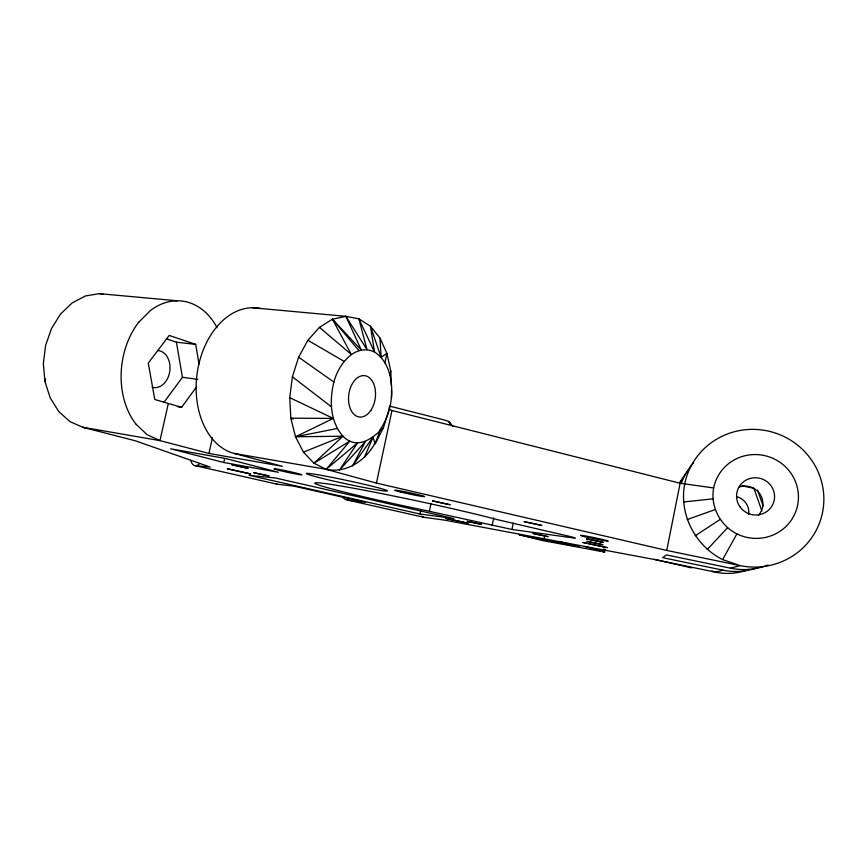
<?xml version="1.0" encoding="UTF-8"?>
<svg xmlns="http://www.w3.org/2000/svg" width="867" height="867" viewBox="0 0 867 867"><rect width="100%" height="100%" fill="white"/><g stroke="black" fill="none" stroke-linecap="round" stroke-linejoin="round"><path stroke-width="1.3" d="M260.566 308.598A73.738 51.489 -82.8 0 0 197.86 368.941A73.738 51.489 -82.8 0 0 234.025 453.408L326.22 469.34C351.016 474.639 374.793 453.517 379.789 430.14C387.852 418.566 392.101 404.315 391.483 390.204M388.611 410.698L383.431 427.778C372.344 438.702 357.096 450.45 342.909 436.209C330.056 421.557 329.297 400.175 333.893 382.076C338.163 364.953 354.69 342.768 374.533 352.013C389.63 361.777 392.838 381.632 391.483 398.278M736.885 533.888C720.217 525.586 710.16 506.371 713.671 487.958A42.862 41.833 17.1 0 1 767.436 456.324A42.862 41.833 17.1 0 1 795.603 512.029A42.862 41.833 17.1 0 1 736.885 533.888L722.612 559.594C695.291 545.907 678.872 514.359 684.67 484.154A70.39 68.71 17.3 0 1 767.089 430.823A70.39 68.71 17.3 0 1 822.545 512.408A70.39 68.71 17.3 0 1 740.028 565.598L730.437 568.178L666.398 554.913L662.616 557.644L723.013 570.172A61.839 60.484 18.7 0 0 757.53 567.592M722.612 559.594L740.028 565.598L666.734 550.447L376.43 483.071L326.22 469.34L313.952 463.227L303.461 452.151L295.528 436.784L290.824 418.165L289.741 397.66L292.407 376.798L298.616 357.193L307.872 340.298L319.446 327.358L332.44 319.208L345.89 316.336L358.84 318.785L370.437 326.22L379.974 338.022L386.877 353.324L390.779 371.087L391.299 385.111M389.316 406.905L388.98 409.484L391.971 410.481L680.118 483.244L713.671 487.958M390.02 375.162L390.779 371.087M384.937 363.024L386.877 353.324L381.155 357.356L370.437 326.22L374.533 352.013L358.84 318.785L367.001 349.639L345.89 316.336L252.503 307.742M666.734 550.447L680.118 483.244M605.079 549.461L604.548 552.095L603.237 551.596L603.768 548.952M604.288 551.9L604.819 549.255M560.039 541.788L579.568 546.741L543.804 540L544.335 537.41M511.931 529.455L573.325 537.952A16.484 0.618 11.8 0 0 566.985 535.773L497.127 519.604A101.786 3.815 12 0 0 372.832 491.882A101.786 3.815 12 0 0 318.503 484.956A101.786 3.815 12 0 0 425.502 510.457L511.931 529.455L513.275 522.996M492.131 525.543L493.735 517.837M419.986 514.001L453.712 518.52L275.24 477.955L249.089 475.3L419.986 514.001L420.798 510.154M429.382 511.248L431.04 503.413M376.43 483.071L391.971 410.481M177.377 300.795L99.315 293.653L85.454 295.961L72.221 302.865L60.614 313.973L51.489 328.539L45.583 345.521L43.35 363.652L44.954 381.567L50.253 397.942L58.793 411.587L69.902 421.568L82.744 427.268L159.951 440.62L208.936 453.441L212.426 437.77M223.784 462.501L278.448 472.277L225.788 458.524L170.571 448.781L223.784 462.501L224.64 458.632M199.009 364.118L195.725 344.394L169.217 335.431L148.279 363.11L154.792 399.492L168.328 403.469L159.951 440.62L147.13 434.703L136.217 424.375M44.954 381.567L45.593 379.031M364.584 456.963L372.983 437.206L375.151 443.958L383.431 427.778M372.983 437.206L352.457 465.969L365.386 441.585L339.376 470.239L357.486 442.939L326.22 469.34L349.813 441.13L313.952 463.227L342.909 436.209L295.528 436.784L333.329 418.436L289.741 397.66M177.8 406.731L181.636 407.327L196.256 387.289M164.036 402.212L182.438 377.286L176.413 342.194L166.291 338.802M707.342 549.407L727.576 527.71M138.796 322.253L150.37 310.559A70.747 52.096 -83 0 1 217.075 327.759M695.258 535.752L720.184 519.409M303.461 452.151L342.909 436.209M687.141 519.582L715.221 509.568M723.013 570.172L715.535 572.187L655.04 559.616L445.053 520.211L423.616 517.241L347.385 500.031A50.871 17.589 -76.5 0 1 343.234 497.777M295.528 436.784L337.274 428.471M683.543 501.982L712.999 498.839M333.329 418.436L290.824 418.165L293.328 419.14M604.635 552.073L542.254 540.488L519.116 534.744L543.804 540M176.413 342.194L195.725 344.394M85.172 427.821A67.637 52.486 -83.3 0 1 82.744 427.268L135.371 440.804L210.161 467.053L195.248 465.687L277.668 484.295L293.924 486.138L365.506 502.329L347.385 500.031M182.438 377.286L197.806 379.378M99.315 293.653L103 294.292M208.936 453.441L282.339 466.294L234.025 453.408M741.935 485.856L753.856 488.24L761.876 510.923M654.26 559.334L691.66 567.885M389.565 406.103L444.186 419.942L449.041 421.557L452.932 426.434M603.237 551.596L584.835 546.448M168.328 403.469L181.636 407.327M711.948 570.941L715.535 572.187A58.089 56.864 19.3 0 0 749.131 569.305M421.286 516.071L423.616 517.241M307.872 340.298L344.156 361.387M298.616 357.193L333.893 382.076M292.407 376.798L331.367 406.796M319.446 327.358L351.319 354.44L332.44 319.208L361.387 350.203L345.89 316.336M358.851 350.539L332.44 319.208M450.092 424.061L449.041 421.557L449.897 424.115M757.541 490.158L763.188 506.122M379.974 338.022L381.155 357.356M136.152 424.364A70.747 52.096 -83 0 1 138.72 322.242M277.668 484.295A51.803 15.714 -76.5 0 1 275.717 483.623M768.064 565.046A65.567 64.082 18 0 1 730.437 568.178M681.267 483.548A65.567 64.082 18 0 1 693.622 462.685M679.598 482.713A58.089 56.864 19.3 0 1 682.979 478.53M679.5 483.591A61.839 60.484 18.7 0 1 688.322 470.575M199.172 464.224A52.92 13.406 -76.4 0 1 190.805 460.767M736.733 496.693A16.235 15.888 18.8 0 1 748.741 514.229M739.367 486.961A17.773 17.373 17.8 0 1 758.614 515.031M157.881 350.496A18.651 13.905 -83.1 0 1 169.726 371.618A18.651 13.905 -83.1 0 1 152.072 387.202M467.215 521.338L481.521 524.362L467.215 521.338M253.749 472.678L268.933 475.972L253.749 472.678M445.887 518.477L468.028 523.18L445.887 518.477M524.264 521.685L541.658 525.38L524.264 521.685M533.118 533.498L547.901 536.63L533.118 533.498M586.623 538.884L602.977 542.363L586.623 538.884M587.1 541.376L602.825 544.714L587.1 541.376M583.014 542.482L607.333 547.641L583.014 542.482M231.988 464.799L247.908 468.321L231.988 464.799M227.403 468.787L250.693 473.956L227.403 468.787M432.622 500.909L450.006 504.735L432.622 500.909M739.833 506.642A19.052 18.597 17.1 0 0 772.681 504.713A19.052 18.597 17.1 0 0 754.16 477.782A19.052 18.597 17.1 0 0 739.833 506.642M370.816 410.427A20.851 13.363 -82.6 0 0 366.524 376.105A20.851 13.363 -82.6 0 0 348.74 402.483A20.851 13.363 -82.6 0 0 370.816 410.427M322.437 478.421A41.421 1.745 12.1 0 0 387.072 491.047A41.421 1.745 12.1 0 0 331.129 477.208A41.421 1.745 12.1 0 0 322.437 478.421M400.478 492.001A15.194 0.661 12 0 0 424.429 496.65A15.194 0.661 12 0 0 404.293 491.643A15.194 0.661 12 0 0 400.478 492.001M280.106 470.608A14.305 0.585 12.2 0 0 301.857 474.845A14.305 0.585 12.2 0 0 281.764 469.936A14.305 0.585 12.2 0 0 280.106 470.608M584.705 536.662A14.078 0.553 11.7 0 0 607.81 541.192A14.078 0.553 11.7 0 0 591.023 537.02A14.078 0.553 11.7 0 0 584.705 536.662"/></g></svg>
